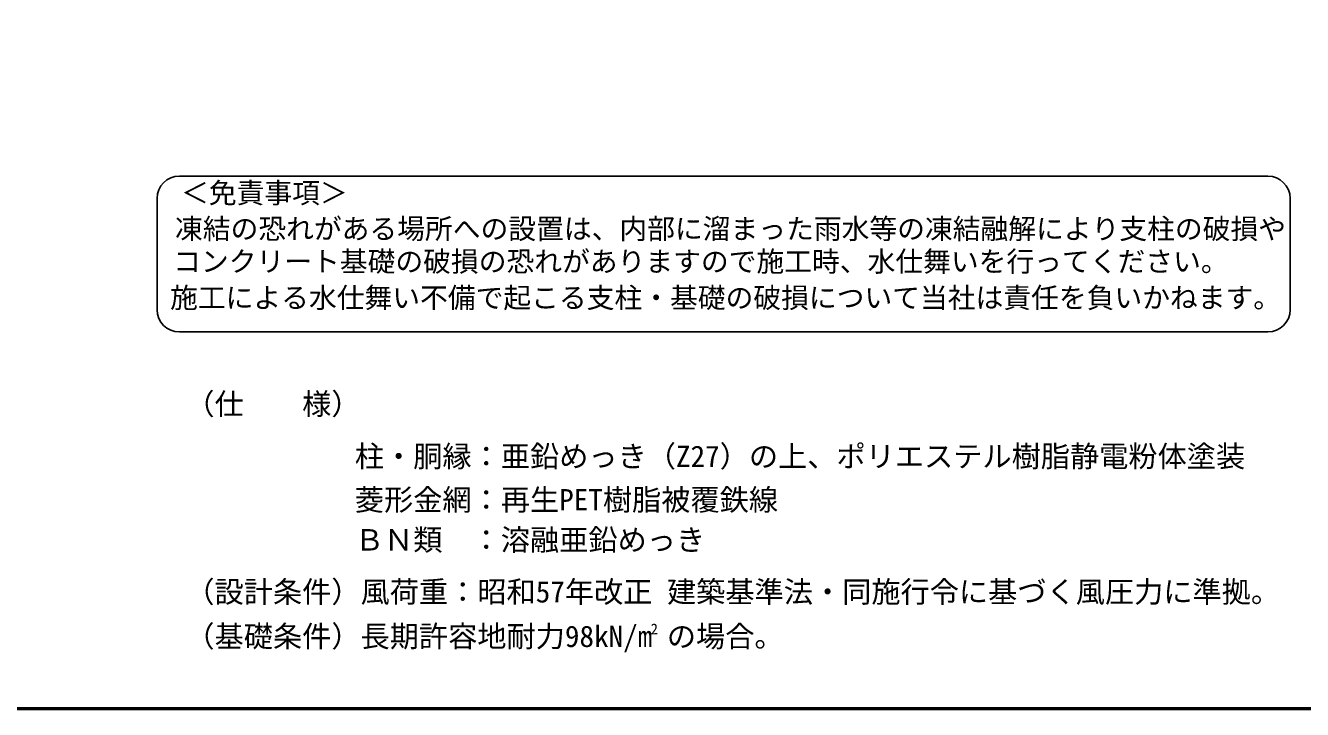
# Model space of a CAD drawing. Units: millimetres, scale not verified. Extents: x -4425 to 4425, y -3150 to 3150.
# Drawn here: x -224 to 2645, y -2925 to -1388 of the extents above; entities that cross this region are included whole.
import ezdxf
from ezdxf.enums import TextEntityAlignment as Align

# ---------------------------------------------------------------- set-up
doc = ezdxf.new("R2010")
doc.units = ezdxf.units.MM
doc.header["$LTSCALE"] = 20
doc.layers.add('0-C_WAKU', color=7, linetype='Continuous', lineweight=25)
doc.layers.add('0-D_D-TTL-TXT', color=7, linetype='Continuous', lineweight=25)
doc.styles.add('ＭＳ ゴシック', font='')
doc.styles.get('ＭＳ ゴシック').set_extended_font_data('MS Gothic')

msp = doc.modelspace()

# ---------------------------------------------------------------- linework, layer by layer
at = {"layer": '0-C_WAKU'}
msp.add_lwpolyline([(-4049.95, 2925), (4200.05, 2925), (4200.05, -2925), (-4049.95, -2925)], close=True, dxfattribs=at)
for points in [[(4198.05, 2923), (4198.05, -2923), (-4047.95, -2923)], [(4196.05, 2921), (4196.05, -2921), (-4045.95, -2921)]]:
    msp.add_lwpolyline(points, dxfattribs=at)
at = {"layer": '0-D_D-TTL-TXT', "color": 2}
for p, q in [((2567.16, -1726.88), (121.61, -1726.88)), ((71.61, -1776.88), (71.61, -2026.88)), ((2617.16, -2026.88), (2617.16, -1776.88)), ((121.61, -2076.88), (2567.16, -2076.88))]:
    msp.add_line(p, q, dxfattribs=at)
for centre, start, end in [((121.61, -1776.88), 90, 180), ((2567.16, -1776.88), 0, 90), ((121.61, -2026.88), 180, 270), ((2567.16, -2026.88), 270, 0)]:
    msp.add_arc(centre, 50, start, end, dxfattribs=at)

# ---------------------------------------------------------------- texts
at = {"layer": '0-D_D-TTL-TXT', "style": 'ＭＳ ゴシック'}
for s, height, p in [('＜免責事項＞ \u3000\u3000', 45.75, (125.31, -1801.06)), ('凍結の恐れがある場所への設置は、内部に溜まった雨水等の凍結融解により支柱の破損や', 45.75, (111.79, -1881.56)), ('コンクリート基礎の破損の恐れがありますので施工時、水仕舞いを行ってください。', 45.75, (107.68, -1954.98)), ('施工による水仕舞い不備で起こる支柱・基礎の破損について当社は責任を負いかねます。 ', 45.75, (100.69, -2036.47)), ('（仕\u3000\u3000様）', 48.09, (135.05, -2277.06)), ('柱・胴縁：亜鉛めっき（Z27）の上、ポリエステル樹脂静電粉体塗装', 48.09, (515.81, -2394.68)), ('菱形金網：再生PET樹脂被覆鉄線', 48.09, (515.81, -2492.27)), ('ＢＮ類\u3000：溶融亜鉛めっき', 48.09, (515.81, -2582.36)), ('（設計条件）風荷重：昭和57年改正 建築基準法・同施行令に基づく風圧力に準拠。', 48.09, (135.05, -2699.11)), ('（基礎条件）長期許容地耐力98kN/m の場合。', 48.09, (135.05, -2799.11)), ('2', 24.05, (1180.52, -2763.3))]:
    msp.add_text(s, height=height, dxfattribs=at).set_placement(p, align=Align.BOTTOM_LEFT)

doc.saveas('drawing.dxf')
